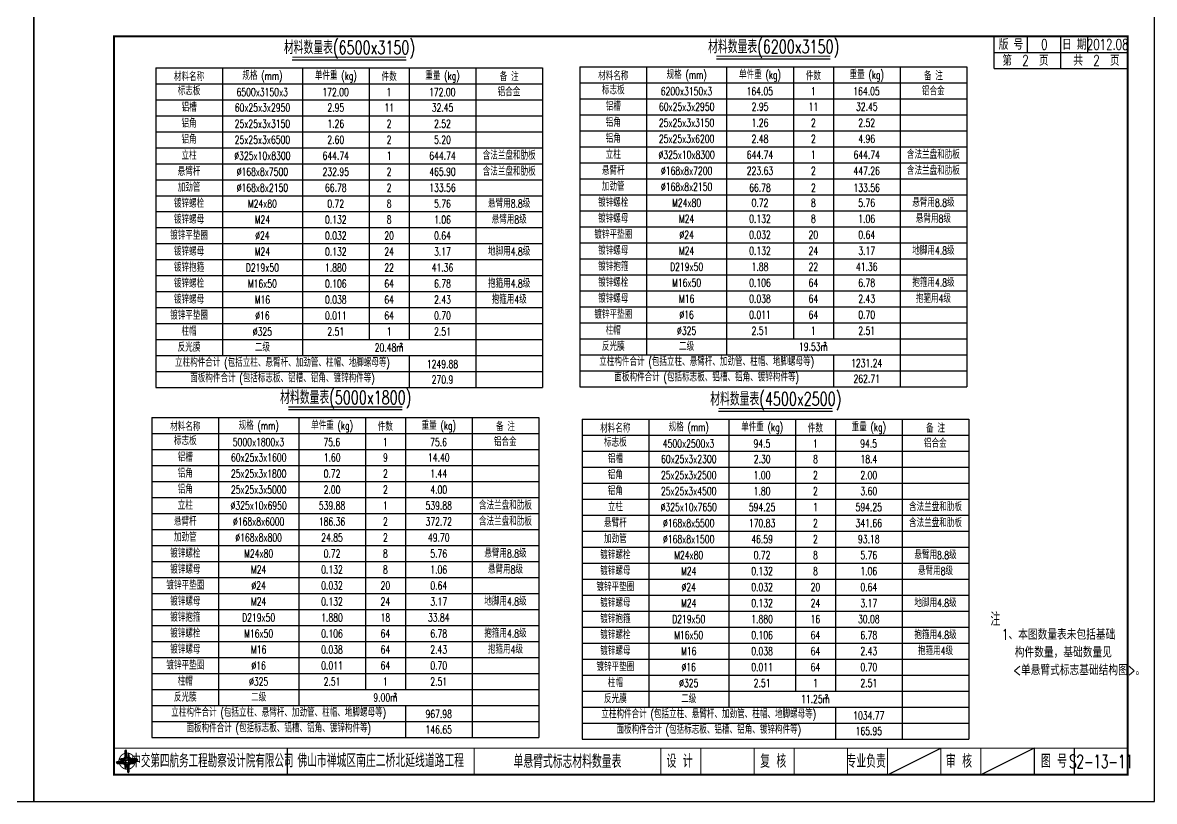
# Model space of a CAD drawing. Extents: x 4349 to 271026, y -15323 to -8945.
# Drawn here: x 5342.7 to 5766.9, y -12182 to -11889.9 of the extents above; entities that cross this region are included whole.
import ezdxf
from ezdxf.enums import TextEntityAlignment as Align

# ---------------------------------------------------------------- set-up
doc = ezdxf.new("R2010")
doc.units = 0
doc.header["$LTSCALE"] = 2
doc.layers.get('0').update_dxf_attribs({"linetype": 'CONTINUOUS'})
doc.layers.add('图框', color=7, linetype='CONTINUOUS')
doc.layers.add('文字', color=7, linetype='CONTINUOUS')
doc.styles.get("Standard").update_dxf_attribs({"font": 'simplex1.shx', "width": 0.7, "bigfont": 'hztxt.shx'})

# ---------------------------------------------------------------- blocks, each defined once
blk = doc.blocks.new('series')
at = {"width": 0.75}
for tag, height, p in [('页码', 4, (-35, -19)), ('图名', 5, (-220, -282)), ('图号', 5, (-20, -282))]:
    blk.add_attdef(tag, text='', height=height, dxfattribs=at).set_placement(p, align=Align.MIDDLE_CENTER)
blk = doc.blocks.new('tb')
at = {"lineweight": -3}
h = blk.add_hatch(color=256, dxfattribs=at)
h.paths.add_polyline_path([(-1.23, -0.13), (-3.78, -0.14), (-4.14, -0.41), (-1.4, -0.44), (-0.56, -1.24), (-0.54, -2.62), (-0.27, -2.2), (-0.26, -1.06)])
h.paths.add_polyline_path([(0.13, -1.08), (0.14, -3.86), (0.41, -4.26), (0.44, -1.24), (1.25, -0.43), (2.66, -0.43), (2.26, -0.16), (1.07, -0.15)])
h.paths.add_polyline_path([(1.08, 0.3), (3.62, 0.3), (4.02, 0.56), (1.25, 0.57), (0.43, 1.39), (0.43, 2.8), (0.16, 2.41), (0.15, 1.24)])
h.paths.add_polyline_path([(-0.28, 1.21), (-0.28, 3.99), (-0.56, 4.39), (-0.57, 1.41), (-1.38, 0.6), (-2.74, 0.56), (-2.33, 0.3), (-1.2, 0.29)])
for p, q in [((-0.56, 4.39), (-0.57, 1.41)), ((-1.38, 0.6), (-2.74, 0.56)), ((-0.57, 1.41), (-1.38, 0.6)), ((0.43, 2.8), (0.43, 1.39)), ((0.43, 1.39), (1.25, 0.57)), ((1.25, 0.57), (4.02, 0.56)), ((-4.14, -0.41), (-1.4, -0.44)), ((-1.4, -0.44), (-0.56, -1.24)), ((-0.56, -1.24), (-0.54, -2.62)), ((0.41, -4.26), (0.44, -1.24)), ((0.44, -1.24), (1.25, -0.43)), ((1.25, -0.43), (2.66, -0.43))]:
    blk.add_line(p, q, dxfattribs=at)
at = {"lineweight": -3, "flags": 128}
for points in [[(-0.9, 3.99), (-0.9, 1.58), (-1.53, 0.91), (-2.34, 0.91), (-2.74, 0.56), (-2.33, 0.3), (-1.2, 0.29), (-0.28, 1.21), (-0.28, 3.99), (-0.56, 4.39)], [(-0.04, 0.77), (0.68, 0.04), (-0.04, -0.69), (-0.77, 0.05)], [(3.62, 0.92), (1.43, 0.92), (0.77, 1.54), (0.77, 2.38), (0.43, 2.8), (0.16, 2.41), (0.15, 1.24), (1.08, 0.3), (3.62, 0.3), (4.02, 0.56)], [(-3.73, -0.76), (-1.54, -0.76), (-0.89, -1.39), (-0.89, -2.21), (-0.54, -2.62), (-0.27, -2.2), (-0.26, -1.06), (-1.23, -0.13), (-3.78, -0.14), (-4.14, -0.41)], [(0.75, -3.85), (0.75, -1.43), (1.4, -0.78), (2.26, -0.78), (2.66, -0.43), (2.26, -0.16), (1.07, -0.15), (0.13, -1.08), (0.14, -3.86), (0.41, -4.26)]]:
    blk.add_lwpolyline(points, close=True, dxfattribs=at)
at = {"lineweight": -3, "const_width": 0.35, "flags": 128}
for points in [[(-0.9, 3.02, 0.324167), (-3.16, -0.14)], [(2.88, 0.92, 0.324403), (-0.24, 3.15)], [(0.75, -2.86, 0.325418), (3.02, 0.26)], [(-2.98, -0.76, 0.322976), (0.14, -2.98)]]:
    blk.add_lwpolyline(points, format="xyb", dxfattribs=at)
blk = doc.blocks.new('12345')
at = {"layer": '图框'}
blk.add_lwpolyline([(4926.93, -9362.88), (4926.93, -9065.88), (4506.93, -9065.88), (4506.93, -9362.88)], close=True, dxfattribs=at)
blk = doc.blocks.new('123456')
at = {"layer": '图框', "linetype": 'Continuous'}
blk.add_blockref('12345', (0, -2522.15), dxfattribs=at)

msp = doc.modelspace()

# ---------------------------------------------------------------- linework, layer by layer
at = {"layer": '图框'}
for p, q in [((5706.92857, -11907.02657), (5706.92857, -11895.02657)), ((5719.42857, -11901.02657), (5719.42857, -11895.02657)), ((5731.92857, -11901.02657), (5731.92857, -11895.02657)), ((5741.92857, -11901.02657), (5741.92857, -11895.02657)), ((5706.92857, -11901.02657), (5756.92857, -11901.02657)), ((5731.92857, -11907.02657), (5731.92857, -11901.02657)), ((5706.92857, -11907.02657), (5756.92857, -11907.02657)), ((5721.92858, -12162.02657), (5701.92858, -12172.02657))]:
    msp.add_line(p, q, dxfattribs=at)
at = {"layer": '图框', "linetype": 'Continuous'}
msp.add_line((5666.92858, -12172.02657), (5686.92858, -12162.02657), dxfattribs=at)
at = {"layer": '图框'}
for points, const_width in [([(5756.92857, -11895.02657), (5376.92857, -11895.02657), (5376.92858, -12172.02657), (5756.92858, -12172.02657), (5756.92857, -11895.02657)], 0.7), ([(5376.92858, -12162.02657), (5756.92858, -12162.02657)], 0.4), ([(5441.92858, -12162.02657), (5441.92858, -12172.02657)], 0.4), ([(5511.92858, -12172.02657), (5511.92858, -12162.02657)], 0.4), ([(5581.92858, -12172.02657), (5581.92858, -12162.02657)], 0.4), ([(5596.92858, -12172.02657), (5596.92858, -12162.02657)], 0.4), ([(5616.92858, -12172.02657), (5616.92858, -12162.02657)], 0.4), ([(5631.92858, -12172.02657), (5631.92858, -12162.02657)], 0.4), ([(5651.92858, -12172.02657), (5651.92858, -12162.02657)], 0.4), ([(5651.92858, -12172.02657), (5651.92858, -12162.02657)], 0.4), ([(5666.92858, -12172.02657), (5666.92858, -12162.02657)], 0.4), ([(5686.92858, -12172.02657), (5686.92858, -12162.02657)], 0.4), ([(5701.92858, -12172.02657), (5701.92858, -12162.02657)], 0.4), ([(5721.92858, -12172.02657), (5721.92858, -12162.02657)], 0.4), ([(5736.92858, -12172.02657), (5736.92858, -12162.02657)], 0.4)]:
    msp.add_lwpolyline(points, dxfattribs=dict(at, const_width=const_width))
at = {"layer": '文字'}
for p, q in [((5602.76504, -11903.43974), (5645.43904, -11903.43974)), ((5417.58709, -11906.77724), (5417.58709, -12014.77724)), ((5443.75009, -11903.77724), (5486.42409, -11903.77724)), ((5447.58709, -11906.77724), (5447.58709, -12014.77724)), ((5472.58709, -11906.77724), (5472.58709, -12008.77724)), ((5487.58709, -11906.77724), (5487.58709, -12008.77724)), ((5512.58709, -11906.77724), (5512.58709, -12026.77724)), ((5576.60204, -11906.43974), (5576.60204, -12014.43974)), ((5606.60204, -11906.43974), (5606.60204, -12014.43974)), ((5631.60204, -11906.43974), (5631.60204, -12008.43974)), ((5646.60204, -11906.43974), (5646.60204, -12008.43974)), ((5671.60204, -11906.43974), (5671.60204, -12026.43974)), ((5392.58709, -11912.77724), (5537.58709, -11912.77724)), ((5551.60204, -11912.43974), (5696.60204, -11912.43974)), ((5392.58709, -11918.77724), (5537.58709, -11918.77724)), ((5551.60204, -11918.43974), (5696.60204, -11918.43974)), ((5392.58709, -11924.77724), (5537.58709, -11924.77724)), ((5551.60204, -11924.43974), (5696.60204, -11924.43974)), ((5392.58709, -11930.77724), (5537.58709, -11930.77724)), ((5551.60204, -11930.43974), (5696.60204, -11930.43974)), ((5392.58709, -11936.77724), (5537.58709, -11936.77724)), ((5551.60204, -11936.43974), (5696.60204, -11936.43974)), ((5392.58709, -11942.77724), (5537.58709, -11942.77724)), ((5551.60204, -11942.43974), (5696.60204, -11942.43974)), ((5392.58709, -11948.77724), (5537.58709, -11948.77724)), ((5551.60204, -11948.43974), (5696.60204, -11948.43974)), ((5551.60204, -11954.43974), (5696.60204, -11954.43974)), ((5392.58709, -11954.77724), (5537.58709, -11954.77724)), ((5392.58709, -11960.77724), (5537.58709, -11960.77724)), ((5551.60204, -11960.43974), (5696.60204, -11960.43974)), ((5392.58709, -11966.77724), (5537.58709, -11966.77724)), ((5551.60204, -11966.43974), (5696.60204, -11966.43974)), ((5392.58709, -11972.77724), (5537.58709, -11972.77724)), ((5512.58709, -11972.77724), (5512.58709, -11978.77724)), ((5551.60204, -11972.43974), (5696.60204, -11972.43974)), ((5671.60204, -11972.43974), (5671.60204, -11978.43974)), ((5392.58709, -11978.77724), (5537.58709, -11978.77724)), ((5512.58709, -11978.77724), (5512.58709, -11984.77724)), ((5551.60204, -11978.43974), (5696.60204, -11978.43974)), ((5671.60204, -11978.43974), (5671.60204, -11984.43974)), ((5392.58709, -11984.77724), (5537.58709, -11984.77724)), ((5512.58709, -11984.77724), (5512.58709, -11990.77724)), ((5551.60204, -11984.43974), (5696.60204, -11984.43974)), ((5671.60204, -11984.43974), (5671.60204, -11990.43974)), ((5392.58709, -11990.77724), (5537.58709, -11990.77724)), ((5512.58709, -11990.77724), (5512.58709, -11996.77724)), ((5551.60204, -11990.43974), (5696.60204, -11990.43974)), ((5671.60204, -11990.43974), (5671.60204, -11996.43974)), ((5392.58709, -11996.77724), (5537.58709, -11996.77724)), ((5512.58709, -11996.77724), (5512.58709, -12002.77724)), ((5551.60204, -11996.43974), (5696.60204, -11996.43974)), ((5671.60204, -11996.43974), (5671.60204, -12002.43974)), ((5392.58709, -12002.77724), (5537.58709, -12002.77724)), ((5512.58709, -12002.77724), (5512.58709, -12008.77724)), ((5551.60204, -12002.43974), (5696.60204, -12002.43974)), ((5671.60204, -12002.43974), (5671.60204, -12008.43974)), ((5392.58709, -12008.77724), (5537.58709, -12008.77724)), ((5551.60204, -12008.43974), (5696.60204, -12008.43974)), ((5487.58709, -12014.77724), (5487.58709, -12026.77724)), ((5646.60204, -12014.43974), (5646.60204, -12026.43974)), ((5392.58709, -12020.77724), (5537.58709, -12020.77724)), ((5551.60204, -12020.43974), (5696.60204, -12020.43974)), ((5442.34441, -12035.06045), (5485.01841, -12035.06045)), ((5416.18141, -12038.06045), (5416.18141, -12146.06045)), ((5446.18141, -12038.06045), (5446.18141, -12146.06045)), ((5471.18141, -12038.06045), (5471.18141, -12140.06045)), ((5486.18141, -12038.06045), (5486.18141, -12140.06045)), ((5511.18141, -12038.06045), (5511.18141, -12158.06045)), ((5577.38832, -12038.62911), (5577.38832, -12146.62911)), ((5603.55132, -12035.62911), (5646.22532, -12035.62911)), ((5607.38832, -12038.62911), (5607.38832, -12146.62911)), ((5632.38832, -12038.62911), (5632.38832, -12140.62911)), ((5647.38832, -12038.62911), (5647.38832, -12140.62911)), ((5672.38832, -12038.62911), (5672.38832, -12158.62911)), ((5391.18141, -12044.06045), (5536.18141, -12044.06045)), ((5552.38832, -12044.62911), (5697.38832, -12044.62911)), ((5391.18141, -12050.06045), (5536.18141, -12050.06045)), ((5552.38832, -12050.62911), (5697.38832, -12050.62911)), ((5391.18141, -12056.06045), (5536.18141, -12056.06045)), ((5552.38832, -12056.62911), (5697.38832, -12056.62911)), ((5391.18141, -12062.06045), (5536.18141, -12062.06045)), ((5552.38832, -12062.62911), (5697.38832, -12062.62911)), ((5391.18141, -12068.06045), (5536.18141, -12068.06045)), ((5552.38832, -12068.62911), (5697.38832, -12068.62911)), ((5391.18141, -12074.06045), (5536.18141, -12074.06045)), ((5552.38832, -12074.62911), (5697.38832, -12074.62911)), ((5391.18141, -12080.06045), (5536.18141, -12080.06045)), ((5552.38832, -12080.62911), (5697.38832, -12080.62911)), ((5391.18141, -12086.06045), (5536.18141, -12086.06045)), ((5552.38832, -12086.62911), (5697.38832, -12086.62911)), ((5391.18141, -12092.06045), (5536.18141, -12092.06045)), ((5552.38832, -12092.62911), (5697.38832, -12092.62911)), ((5391.18141, -12098.06045), (5536.18141, -12098.06045)), ((5552.38832, -12098.62911), (5697.38832, -12098.62911)), ((5391.18141, -12104.06045), (5536.18141, -12104.06045)), ((5511.18141, -12104.06045), (5511.18141, -12110.06045)), ((5552.38832, -12104.62911), (5697.38832, -12104.62911)), ((5672.38832, -12104.62911), (5672.38832, -12110.62911)), ((5391.18141, -12110.06045), (5536.18141, -12110.06045)), ((5511.18141, -12110.06045), (5511.18141, -12116.06045)), ((5552.38832, -12110.62911), (5697.38832, -12110.62911)), ((5672.38832, -12110.62911), (5672.38832, -12116.62911)), ((5391.18141, -12116.06045), (5536.18141, -12116.06045)), ((5511.18141, -12116.06045), (5511.18141, -12122.06045)), ((5552.38832, -12116.62911), (5697.38832, -12116.62911)), ((5672.38832, -12116.62911), (5672.38832, -12122.62911)), ((5391.18141, -12122.06045), (5536.18141, -12122.06045)), ((5511.18141, -12122.06045), (5511.18141, -12128.06045)), ((5552.38832, -12122.62911), (5697.38832, -12122.62911)), ((5672.38832, -12122.62911), (5672.38832, -12128.62911)), ((5391.18141, -12128.06045), (5536.18141, -12128.06045)), ((5511.18141, -12128.06045), (5511.18141, -12134.06045)), ((5552.38832, -12128.62911), (5697.38832, -12128.62911)), ((5672.38832, -12128.62911), (5672.38832, -12134.62911)), ((5391.18141, -12134.06045), (5536.18141, -12134.06045)), ((5511.18141, -12134.06045), (5511.18141, -12140.06045)), ((5552.38832, -12134.62911), (5697.38832, -12134.62911)), ((5672.38832, -12134.62911), (5672.38832, -12140.62911)), ((5391.18141, -12140.06045), (5536.18141, -12140.06045)), ((5552.38832, -12140.62911), (5697.38832, -12140.62911)), ((5486.18141, -12146.06045), (5486.18141, -12158.06045)), ((5552.38832, -12146.62911), (5697.38832, -12146.62911)), ((5647.38832, -12146.62911), (5647.38832, -12158.62911)), ((5391.18141, -12152.06045), (5536.18141, -12152.06045)), ((5552.38832, -12152.62911), (5697.38832, -12152.62911))]:
    msp.add_line(p, q, dxfattribs=at)
at = {"layer": '文字', "color": 1}
for p, q in [((5392.58709, -11906.77724), (5392.58709, -12026.77724)), ((5392.58709, -11906.77724), (5537.58709, -11906.77724)), ((5537.58709, -11906.77724), (5537.58709, -12026.77724)), ((5551.60204, -11906.43974), (5551.60204, -12026.43974)), ((5551.60204, -11906.43974), (5696.60204, -11906.43974)), ((5696.60204, -11906.43974), (5696.60204, -12026.43974)), ((5392.58709, -12014.77724), (5537.58709, -12014.77724)), ((5551.60204, -12014.43974), (5696.60204, -12014.43974)), ((5551.60204, -12026.43974), (5696.60204, -12026.43974)), ((5392.58709, -12026.77724), (5537.58709, -12026.77724)), ((5391.18141, -12038.06045), (5391.18141, -12158.06045)), ((5391.18141, -12038.06045), (5536.18141, -12038.06045)), ((5536.18141, -12038.06045), (5536.18141, -12158.06045)), ((5552.38832, -12038.62911), (5552.38832, -12158.62911)), ((5552.38832, -12038.62911), (5697.38832, -12038.62911)), ((5697.38832, -12038.62911), (5697.38832, -12158.62911)), ((5391.18141, -12146.06045), (5536.18141, -12146.06045)), ((5391.18141, -12158.06045), (5536.18141, -12158.06045)), ((5552.38832, -12158.62911), (5697.38832, -12158.62911))]:
    msp.add_line(p, q, dxfattribs=at)
at = {"layer": '文字', "const_width": 0.4}
for points in [[(5443.75009, -11902.77724), (5486.42409, -11902.77724)], [(5602.76504, -11902.43974), (5645.43904, -11902.43974)], [(5442.34441, -12034.06045), (5485.01841, -12034.06045)], [(5603.55132, -12034.62911), (5646.22532, -12034.62911)]]:
    msp.add_lwpolyline(points, dxfattribs=at)

# ---------------------------------------------------------------- block references
at = {"layer": '图框', "color": 1, "linetype": 'Continuous'}
for p in [(420, -297), (840, -297)]:
    msp.add_blockref('123456', p, dxfattribs=at)
at = {"layer": '图框'}
ref = msp.add_blockref('series', (5766.92858, -11885.02657), dxfattribs=at)
ref.add_attrib('页码', '第  2  页    共  2  页', dxfattribs={"layer": '0', "height": 4, "width": 0.7}).set_placement((5731.92857, -11904.02657), align=Align.MIDDLE_CENTER)
ref.add_attrib('图名', '单悬臂式标志材料数量表', dxfattribs={"layer": '0', "height": 5, "width": 0.7}).set_placement((5546.92858, -12167.02657), align=Align.MIDDLE_CENTER)
ref.add_attrib('图号', 'S2-13-11', dxfattribs={"layer": '0', "height": 5, "width": 0.65}).set_placement((5746.92858, -12167.02657), align=Align.MIDDLE_CENTER)
at = {"layer": '图框', "lineweight": -3}
msp.add_blockref('tb', (5381.92431, -12167.02123), dxfattribs=at)

# ---------------------------------------------------------------- texts
at = {"layer": '图框'}
for s, height, width, p in [('版 号', 4, 0.7, (5713.17857, -11898.02657)), ('0', 4, 0.7, (5725.67857, -11898.02657)), ('日 期', 4, 0.7, (5736.92857, -11898.02657)), ('2012.08', 4, 0.7, (5749.42857, -11898.02657)), ('中交第四航务工程勘察设计院有限公司', 5, 0.65, (5413.85942, -12166.77813)), ('佛山市禅城区南庄二桥北延线道路工程', 5, 0.7, (5476.92858, -12166.71187)), ('设 计', 5, 0.7, (5588.97324, -12166.93198)), ('复 核', 5, 0.7, (5624.06806, -12166.93198)), ('专业负责', 5, 0.7, (5658.9188, -12166.93198)), ('审 核', 5, 0.7, (5693.69261, -12166.93198)), ('图 号', 5, 0.7, (5729.31178, -12166.93198))]:
    msp.add_text(s, height=height, dxfattribs=dict(at, width=width)).set_placement(p, align=Align.MIDDLE_CENTER)
at = {"layer": '文字', "width": 0.7}
for s, p in [('材料数量表(6500x3150)', (5465.21142, -11899.19399)), ('材料数量表(6200x3150)', (5624.22637, -11898.85649)), ('材料数量表(5000x1800)', (5463.80574, -12030.47721)), ('材料数量表(4500x2500)', (5625.01265, -12031.04586))]:
    msp.add_text(s, height=5, dxfattribs=at).set_placement(p, align=Align.MIDDLE_CENTER)
at = {"layer": '文字', "linetype": 'Continuous', "width": 0.7}
msp.add_text('注', height=5, dxfattribs=at).set_placement((5705.47051, -12116.19212))
at = {"layer": '文字', "color": 7, "linetype": 'Continuous', "width": 0.7}
for s, p in [('  1、本图数量表未包括基础', (5706.00199, -12121.3806)), ('构件数量，基础数量见', (5714.61552, -12128.04727)), ('<单悬臂式标志基础结构图>。', (5714.05536, -12134.71394))]:
    msp.add_text(s, height=4, dxfattribs=at).set_placement(p)
at = {"layer": '文字', "width": 24, "attachment_point": 5}
for s, insert, char_height in [('规格 (mm)', (5432.58709, -11910.27724), 3), ('单件重 (kg)', (5460.08709, -11910.27724), 3), ('重量 (kg)', (5500.08709, -11910.27724), 3), ('规格 (mm)', (5591.60204, -11909.93974), 3), ('单件重 (kg)', (5619.10204, -11909.93974), 3), ('重量 (kg)', (5659.10204, -11909.93974), 3), ('材料名称', (5405.08709, -11910.27724), 3), ('件数', (5480.08709, -11910.27724), 3), ('备 注', (5525.08709, -11910.27724), 3), ('材料名称', (5564.10204, -11909.93974), 3), ('件数', (5639.10204, -11909.93974), 3), ('备 注', (5684.10204, -11909.93974), 3), ('标志板', (5405.08709, -11915.58097), 3), ('6500x3150x3', (5432.51453, -11915.93463), 3), ('172.00', (5460.01453, -11915.93463), 3), ('1', (5480.01453, -11915.93463), 3), ('172.00', (5500.01453, -11915.93463), 3), ('铝合金', (5525.01453, -11915.93463), 3), ('标志板', (5564.10204, -11915.24347), 3), ('6200x3150x3', (5591.52949, -11915.59713), 3), ('164.05', (5619.02949, -11915.59713), 3), ('1', (5639.02949, -11915.59713), 3), ('164.05', (5659.02949, -11915.59713), 3), ('铝合金', (5684.02949, -11915.59713), 3), ('铝槽', (5405.11781, -11921.73078), 3), ('60x25x3x2950', (5432.61781, -11921.73078), 3), ('2.95', (5460.11781, -11921.73078), 3), ('11', (5480.11781, -11921.73078), 3), ('32.45', (5500.11781, -11921.73078), 3), ('铝槽', (5564.13276, -11921.39328), 3), ('60x25x3x2950', (5591.63276, -11921.39328), 3), ('2.95', (5619.13276, -11921.39328), 3), ('11', (5639.13276, -11921.39328), 3), ('32.45', (5659.13276, -11921.39328), 3), ('铝角', (5405.08709, -11927.77724), 3), ('25x25x3x3150', (5432.58709, -11927.77724), 3), ('1.26', (5460.08709, -11927.77724), 3), ('2', (5480.08709, -11927.77724), 3), ('2.52', (5500.08709, -11927.77724), 3), ('铝角', (5564.10204, -11927.43974), 3), ('25x25x3x3150', (5591.60204, -11927.43974), 3), ('1.26', (5619.10204, -11927.43974), 3), ('2', (5639.10204, -11927.43974), 3), ('2.52', (5659.10204, -11927.43974), 3), ('铝角', (5405.08709, -11933.77724), 3), ('25x25x3x6500', (5432.58709, -11933.77724), 3), ('2.60', (5460.08709, -11933.77724), 3), ('2', (5480.08709, -11933.77724), 3), ('5.20', (5500.08709, -11933.77724), 3), ('铝角', (5564.10204, -11933.43974), 3), ('25x25x3x6200', (5591.60204, -11933.43974), 3), ('2.48', (5619.10204, -11933.43974), 3), ('2', (5639.10204, -11933.43974), 3), ('4.96', (5659.10204, -11933.43974), 3), ('立柱', (5405.08709, -11939.77724), 3), ('%%C325x10x8300', (5432.58709, -11939.77724), 3), ('644.74', (5460.08709, -11939.77724), 3), ('1', (5480.08709, -11939.77724), 3), ('含法兰盘和肋板', (5525.08709, -11939.77724), 3), ('立柱', (5564.10204, -11939.43974), 3), ('%%C325x10x8300', (5591.60204, -11939.43974), 3), ('644.74', (5619.10204, -11939.43974), 3), ('1', (5639.10204, -11939.43974), 3), ('含法兰盘和肋板', (5684.10204, -11939.43974), 3), ('悬臂杆', (5405.08709, -11945.77724), 3), ('%%C168x8x7500', (5432.58709, -11945.77724), 3), ('232.95', (5460.08709, -11945.77724), 3), ('2', (5480.08709, -11945.77724), 3), ('含法兰盘和肋板', (5525.08709, -11945.77724), 3), ('悬臂杆', (5564.10204, -11945.43974), 3), ('%%C168x8x7200', (5591.60204, -11945.43974), 3), ('223.63', (5619.10204, -11945.43974), 3), ('2', (5639.10204, -11945.43974), 3), ('含法兰盘和肋板', (5684.10204, -11945.43974), 3), ('加劲管', (5405.08709, -11951.77724), 3), ('加劲管', (5564.10204, -11951.43974), 3), ('%%C168x8x2150', (5591.60204, -11951.43974), 3), ('%%C168x8x2150', (5432.58709, -11951.77724), 3), ('66.78', (5460.08709, -11951.77724), 3), ('2', (5480.08709, -11951.77724), 3), ('66.78', (5619.10204, -11951.77724), 3), ('2', (5639.10204, -11951.77724), 3), ('镀锌螺栓', (5405.08709, -11957.77724), 3), ('M24x80', (5432.58709, -11957.77724), 3), ('0.72', (5460.08709, -11957.77724), 3), ('8', (5480.08709, -11957.77724), 3), ('5.76', (5500.08709, -11957.77724), 3), ('悬臂用8.8级', (5525.08709, -11957.77724), 3), ('镀锌螺栓', (5564.10204, -11957.43974), 3), ('M24x80', (5591.60204, -11957.43974), 3), ('0.72', (5619.10204, -11957.43974), 3), ('8', (5639.10204, -11957.43974), 3), ('5.76', (5659.10204, -11957.43974), 3), ('悬臂用8.8级', (5684.10204, -11957.43974), 3), ('镀锌螺母', (5405.08709, -11963.77724), 3), ('M24', (5432.58709, -11963.77724), 3), ('0.132', (5460.08709, -11963.77724), 3), ('8', (5480.08709, -11963.77724), 3), ('1.06', (5500.08709, -11963.77724), 3), ('悬臂用8级', (5525.08709, -11963.77724), 3), ('镀锌螺母', (5564.10204, -11963.43974), 3), ('M24', (5591.60204, -11963.43974), 3), ('0.132', (5619.10204, -11963.43974), 3), ('8', (5639.10204, -11963.43974), 3), ('1.06', (5659.10204, -11963.43974), 3), ('悬臂用8级', (5684.10204, -11963.43974), 3), ('镀锌平垫圈', (5405.08709, -11969.77724), 3), ('%%C24', (5432.58709, -11969.77724), 3), ('0.032', (5460.08709, -11969.77724), 3), ('20', (5480.08709, -11969.77724), 3), ('0.64', (5500.08709, -11969.77724), 3), ('镀锌平垫圈', (5564.10204, -11969.43974), 3), ('%%C24', (5591.60204, -11969.43974), 3), ('0.032', (5619.10204, -11969.43974), 3), ('20', (5639.10204, -11969.43974), 3), ('0.64', (5659.10204, -11969.43974), 3), ('镀锌螺母', (5405.08709, -11975.77724), 3), ('M24', (5432.58709, -11975.77724), 3), ('0.132', (5460.08709, -11975.77724), 3), ('24', (5480.08709, -11975.77724), 3), ('地脚用4.8级', (5525.08709, -11975.77724), 3), ('镀锌螺母', (5564.10204, -11975.43974), 3), ('M24', (5591.60204, -11975.43974), 3), ('0.132', (5619.10204, -11975.43974), 3), ('24', (5639.10204, -11975.43974), 3), ('地脚用4.8级', (5684.10204, -11975.43974), 3), ('镀锌抱箍', (5405.08709, -11981.77724), 3), ('镀锌抱箍', (5564.10204, -11981.43974), 3), ('D219x50', (5591.60204, -11981.43974), 3), ('1.88', (5619.10204, -11981.43974), 3), ('22', (5639.10204, -11981.43974), 3), ('41.36', (5659.10204, -11981.43974), 3), ('D219x50', (5432.58709, -11981.77724), 3), ('1.880', (5460.08709, -11981.77724), 3), ('22', (5480.08709, -11981.77724), 3), ('41.36', (5500.08709, -11981.77724), 3), ('镀锌螺栓', (5405.08709, -11987.77724), 3), ('M16x50', (5432.58709, -11987.77724), 3), ('0.106', (5460.08709, -11987.77724), 3), ('64', (5480.08709, -11987.77724), 3), ('6.78', (5500.08709, -11987.77724), 3), ('抱箍用4.8级', (5525.08709, -11987.77724), 3), ('镀锌螺栓', (5564.10204, -11987.43974), 3), ('M16x50', (5591.60204, -11987.43974), 3), ('0.106', (5619.10204, -11987.43974), 3), ('64', (5639.10204, -11987.43974), 3), ('6.78', (5659.10204, -11987.43974), 3), ('抱箍用4.8级', (5684.10204, -11987.43974), 3), ('镀锌螺母', (5405.08709, -11993.77724), 3), ('M16', (5432.58709, -11993.77724), 3), ('0.038', (5460.08709, -11993.77724), 3), ('64', (5480.08709, -11993.77724), 3), ('2.43', (5500.08709, -11993.77724), 3), ('抱箍用4级', (5525.08709, -11993.77724), 3), ('镀锌螺母', (5564.10204, -11993.43974), 3), ('M16', (5591.60204, -11993.43974), 3), ('0.038', (5619.10204, -11993.43974), 3), ('64', (5639.10204, -11993.43974), 3), ('2.43', (5659.10204, -11993.43974), 3), ('抱箍用4级', (5684.10204, -11993.43974), 3), ('镀锌平垫圈', (5405.08709, -11999.77724), 3), ('%%C16', (5432.58709, -11999.77724), 3), ('0.011', (5460.08709, -11999.77724), 3), ('64', (5480.08709, -11999.77724), 3), ('0.70', (5500.08709, -11999.77724), 3), ('镀锌平垫圈', (5564.10204, -11999.43974), 3), ('%%C16', (5591.60204, -11999.43974), 3), ('0.011', (5619.10204, -11999.43974), 3), ('64', (5639.10204, -11999.43974), 3), ('0.70', (5659.10204, -11999.43974), 3), ('柱帽', (5405.08709, -12005.77724), 3), ('%%C325', (5432.58709, -12005.77724), 3), ('2.51', (5460.08709, -12005.77724), 3), ('1', (5480.08709, -12005.77724), 3), ('柱帽', (5564.10204, -12005.43974), 3), ('%%C325', (5591.60204, -12005.43974), 3), ('2.51', (5619.10204, -12005.43974), 3), ('1', (5639.10204, -12005.43974), 3), ('反光膜', (5564.10204, -12011.43974), 3), ('二级', (5591.60204, -12011.43974), 3), ('反光膜', (5405.08709, -12011.77724), 3), ('二级', (5432.58709, -12011.77724), 3), ('20.48m', (5480.08709, -12011.77724), 3), ('2', (5484.5845, -12010.83976), 1.5), ('19.53m', (5639.10204, -12011.43974), 3), ('2', (5643.45132, -12010.53735), 1.5), ('1249.88', (5500.08709, -12017.9439), 3), ('1231.24', (5659.10204, -12017.6064), 3), ('270.9', (5500.08709, -12023.77724), 3), ('262.71', (5659.10204, -12023.43974), 3), ('规格 (mm)', (5431.18141, -12041.56045), 3), ('单件重 (kg)', (5458.68141, -12041.56045), 3), ('重量 (kg)', (5498.68141, -12041.56045), 3), ('材料名称', (5403.68141, -12041.56045), 3), ('件数', (5478.68141, -12041.56045), 3), ('备 注', (5523.68141, -12041.56045), 3), ('材料名称', (5564.88832, -12042.12911), 3), ('规格 (mm)', (5592.38832, -12042.12911), 3), ('单件重 (kg)', (5619.88832, -12042.12911), 3), ('件数', (5639.88832, -12042.12911), 3), ('重量 (kg)', (5659.88832, -12042.12911), 3), ('备 注', (5684.88832, -12042.12911), 3), ('标志板', (5403.68141, -12046.86419), 3), ('5000x1800x3', (5431.10886, -12047.21785), 3), ('75.6', (5458.60886, -12047.21785), 3), ('1', (5478.60886, -12047.21785), 3), ('75.6', (5498.60886, -12047.21785), 3), ('铝合金', (5523.60886, -12047.21785), 3), ('标志板', (5564.88832, -12047.43284), 3), ('4500x2500x3', (5592.31577, -12047.7865), 3), ('94.5', (5619.81577, -12047.7865), 3), ('1', (5639.81577, -12047.7865), 3), ('94.5', (5659.81577, -12047.7865), 3), ('铝合金', (5684.81577, -12047.7865), 3), ('铝槽', (5403.71213, -12053.01399), 3), ('60x25x3x1600', (5431.21213, -12053.01399), 3), ('1.60', (5458.71213, -12053.01399), 3), ('9', (5478.71213, -12053.01399), 3), ('14.40', (5498.71213, -12053.01399), 3), ('铝槽', (5564.91905, -12053.58265), 3), ('60x25x3x2300', (5592.41905, -12053.58265), 3), ('2.30', (5619.91905, -12053.58265), 3), ('8', (5639.91905, -12053.58265), 3), ('18.4', (5659.91905, -12053.58265), 3), ('铝角', (5403.68141, -12059.06045), 3), ('25x25x3x1800', (5431.18141, -12059.06045), 3), ('0.72', (5458.68141, -12059.06045), 3), ('2', (5478.68141, -12059.06045), 3), ('1.44', (5498.68141, -12059.06045), 3), ('铝角', (5564.88832, -12059.62911), 3), ('25x25x3x2500', (5592.38832, -12059.62911), 3), ('1.00', (5619.88832, -12059.62911), 3), ('2', (5639.88832, -12059.62911), 3), ('2.00', (5659.88832, -12059.62911), 3), ('铝角', (5403.68141, -12065.06045), 3), ('25x25x3x5000', (5431.18141, -12065.06045), 3), ('2.00', (5458.68141, -12065.06045), 3), ('2', (5478.68141, -12065.06045), 3), ('4.00', (5498.68141, -12065.06045), 3), ('铝角', (5564.88832, -12065.62911), 3), ('25x25x3x4500', (5592.38832, -12065.62911), 3), ('1.80', (5619.88832, -12065.62911), 3), ('2', (5639.88832, -12065.62911), 3), ('3.60', (5659.88832, -12065.62911), 3), ('立柱', (5403.68141, -12071.06045), 3), ('%%C325x10x6950', (5431.18141, -12071.06045), 3), ('539.88', (5458.68141, -12071.06045), 3), ('1', (5478.68141, -12071.06045), 3), ('含法兰盘和肋板', (5523.68141, -12071.06045), 3), ('立柱', (5564.88832, -12071.62911), 3), ('%%C325x10x7650', (5592.38832, -12071.62911), 3), ('594.25', (5619.88832, -12071.62911), 3), ('1', (5639.88832, -12071.62911), 3), ('含法兰盘和肋板', (5684.88832, -12071.62911), 3), ('悬臂杆', (5403.68141, -12077.06045), 3), ('%%C168x8x6000', (5431.18141, -12077.06045), 3), ('186.36', (5458.68141, -12077.06045), 3), ('2', (5478.68141, -12077.06045), 3), ('含法兰盘和肋板', (5523.68141, -12077.06045), 3), ('悬臂杆', (5564.88832, -12077.62911), 3), ('%%C168x8x5500', (5592.38832, -12077.62911), 3), ('170.83', (5619.88832, -12077.62911), 3), ('2', (5639.88832, -12077.62911), 3), ('含法兰盘和肋板', (5684.88832, -12077.62911), 3), ('加劲管', (5403.68141, -12083.06045), 3), ('%%C168x8x800', (5431.18141, -12083.06045), 3), ('24.85', (5458.68141, -12083.06045), 3), ('2', (5478.68141, -12083.06045), 3), ('加劲管', (5564.88832, -12083.62911), 3), ('%%C168x8x1500', (5592.38832, -12083.62911), 3), ('46.59', (5619.88832, -12083.62911), 3), ('2', (5639.88832, -12083.62911), 3), ('镀锌螺栓', (5403.68141, -12089.06045), 3), ('M24x80', (5431.18141, -12089.06045), 3), ('0.72', (5458.68141, -12089.06045), 3), ('8', (5478.68141, -12089.06045), 3), ('5.76', (5498.68141, -12089.06045), 3), ('悬臂用8.8级', (5523.68141, -12089.06045), 3), ('镀锌螺栓', (5564.88832, -12089.62911), 3), ('M24x80', (5592.38832, -12089.62911), 3), ('0.72', (5619.88832, -12089.62911), 3), ('8', (5639.88832, -12089.62911), 3), ('5.76', (5659.88832, -12089.62911), 3), ('悬臂用8.8级', (5684.88832, -12089.62911), 3), ('镀锌螺母', (5403.68141, -12095.06045), 3), ('M24', (5431.18141, -12095.06045), 3), ('0.132', (5458.68141, -12095.06045), 3), ('8', (5478.68141, -12095.06045), 3), ('1.06', (5498.68141, -12095.06045), 3), ('悬臂用8级', (5523.68141, -12095.06045), 3), ('镀锌螺母', (5564.88832, -12095.62911), 3), ('M24', (5592.38832, -12095.62911), 3), ('0.132', (5619.88832, -12095.62911), 3), ('8', (5639.88832, -12095.62911), 3), ('1.06', (5659.88832, -12095.62911), 3), ('悬臂用8级', (5684.88832, -12095.62911), 3), ('镀锌平垫圈', (5403.68141, -12101.06045), 3), ('%%C24', (5431.18141, -12101.06045), 3), ('0.032', (5458.68141, -12101.06045), 3), ('20', (5478.68141, -12101.06045), 3), ('0.64', (5498.68141, -12101.06045), 3), ('镀锌平垫圈', (5564.88832, -12101.62911), 3), ('%%C24', (5592.38832, -12101.62911), 3), ('0.032', (5619.88832, -12101.62911), 3), ('20', (5639.88832, -12101.62911), 3), ('0.64', (5659.88832, -12101.62911), 3), ('镀锌螺母', (5403.68141, -12107.06045), 3), ('M24', (5431.18141, -12107.06045), 3), ('0.132', (5458.68141, -12107.06045), 3), ('24', (5478.68141, -12107.06045), 3), ('地脚用4.8级', (5523.68141, -12107.06045), 3), ('镀锌螺母', (5564.88832, -12107.62911), 3), ('M24', (5592.38832, -12107.62911), 3), ('0.132', (5619.88832, -12107.62911), 3), ('24', (5639.88832, -12107.62911), 3), ('地脚用4.8级', (5684.88832, -12107.62911), 3), ('镀锌抱箍', (5403.68141, -12113.06045), 3), ('D219x50', (5431.18141, -12113.06045), 3), ('1.880', (5458.68141, -12113.06045), 3), ('18', (5478.68141, -12113.06045), 3), ('33.84', (5498.68141, -12113.06045), 3), ('镀锌抱箍', (5564.88832, -12113.62911), 3), ('D219x50', (5592.38832, -12113.62911), 3), ('1.880', (5619.88832, -12113.62911), 3), ('16', (5639.88832, -12113.62911), 3), ('30.08', (5659.88832, -12113.62911), 3), ('镀锌螺栓', (5403.68141, -12119.06045), 3), ('M16x50', (5431.18141, -12119.06045), 3), ('0.106', (5458.68141, -12119.06045), 3), ('64', (5478.68141, -12119.06045), 3), ('6.78', (5498.68141, -12119.06045), 3), ('抱箍用4.8级', (5523.68141, -12119.06045), 3), ('镀锌螺栓', (5564.88832, -12119.62911), 3), ('M16x50', (5592.38832, -12119.62911), 3), ('0.106', (5619.88832, -12119.62911), 3), ('64', (5639.88832, -12119.62911), 3), ('6.78', (5659.88832, -12119.62911), 3), ('抱箍用4.8级', (5684.88832, -12119.62911), 3), ('镀锌螺母', (5403.68141, -12125.06045), 3), ('M16', (5431.18141, -12125.06045), 3), ('0.038', (5458.68141, -12125.06045), 3), ('64', (5478.68141, -12125.06045), 3), ('2.43', (5498.68141, -12125.06045), 3), ('抱箍用4级', (5523.68141, -12125.06045), 3), ('镀锌螺母', (5564.88832, -12125.62911), 3), ('M16', (5592.38832, -12125.62911), 3), ('0.038', (5619.88832, -12125.62911), 3), ('64', (5639.88832, -12125.62911), 3), ('2.43', (5659.88832, -12125.62911), 3), ('抱箍用4级', (5684.88832, -12125.62911), 3), ('镀锌平垫圈', (5403.68141, -12131.06045), 3), ('%%C16', (5431.18141, -12131.06045), 3), ('0.011', (5458.68141, -12131.06045), 3), ('64', (5478.68141, -12131.06045), 3), ('0.70', (5498.68141, -12131.06045), 3), ('镀锌平垫圈', (5564.88832, -12131.62911), 3), ('%%C16', (5592.38832, -12131.62911), 3), ('0.011', (5619.88832, -12131.62911), 3), ('64', (5639.88832, -12131.62911), 3), ('0.70', (5659.88832, -12131.62911), 3), ('柱帽', (5403.68141, -12137.06045), 3), ('%%C325', (5431.18141, -12137.06045), 3), ('2.51', (5458.68141, -12137.06045), 3), ('1', (5478.68141, -12137.06045), 3), ('柱帽', (5564.88832, -12137.62911), 3), ('%%C325', (5592.38832, -12137.62911), 3), ('2.51', (5619.88832, -12137.62911), 3), ('1', (5639.88832, -12137.62911), 3), ('反光膜', (5403.68141, -12143.06045), 3), ('二级', (5431.18141, -12143.06045), 3), ('9.00m', (5478.68141, -12143.06045), 3), ('2', (5482.34956, -12142.11803), 1.5), ('反光膜', (5564.88832, -12143.62911), 3), ('二级', (5592.38832, -12143.62911), 3), ('11.25m', (5639.88832, -12143.62911), 3), ('2', (5644.02117, -12142.68669), 1.5), ('967.98', (5498.68141, -12149.22712), 3), ('1034.77', (5659.88832, -12149.79577), 3), ('146.65', (5498.68141, -12155.06045), 3), ('165.95', (5659.88832, -12155.62911), 3)]:
    msp.add_mtext(s, dxfattribs=dict(at, insert=insert, char_height=char_height))
at = {"layer": '文字', "color": 1, "char_height": 3, "width": 24, "attachment_point": 5}
for s, insert in [('644.74', (5500.08709, -11939.77724)), ('644.74', (5659.10204, -11939.43974)), ('465.90', (5500.08709, -11945.77724)), ('447.26', (5659.10204, -11945.43974)), ('133.56', (5500.08709, -11951.77724)), ('133.56', (5659.10204, -11951.77724)), ('3.17', (5500.08709, -11975.77724)), ('3.17', (5659.10204, -11975.43974)), ('2.51', (5500.08709, -12005.77724)), ('2.51', (5659.10204, -12005.43974)), ('539.88', (5498.68141, -12071.06045)), ('594.25', (5659.88832, -12071.62911)), ('372.72', (5498.68141, -12077.06045)), ('341.66', (5659.88832, -12077.62911)), ('49.70', (5498.68141, -12083.06045)), ('93.18', (5659.88832, -12083.62911)), ('3.17', (5498.68141, -12107.06045)), ('3.17', (5659.88832, -12107.62911)), ('2.51', (5498.68141, -12137.06045)), ('2.51', (5659.88832, -12137.62911))]:
    msp.add_mtext(s, dxfattribs=dict(at, insert=insert))
at = {"layer": '文字', "color": 7, "char_height": 3, "width": 94, "attachment_point": 5}
for s, insert in [('立柱构件合计 (包括立柱、悬臂杆、加劲管、柱帽、地脚螺母等)', (5440.08709, -12017.9439)), ('立柱构件合计 (包括立柱、悬臂杆、加劲管、柱帽、地脚螺母等)', (5599.10204, -12017.6064)), ('面板构件合计 (包括标志板、铝槽、铝角、镀锌构件等)', (5440.08709, -12023.77724)), ('面板构件合计 (包括标志板、铝槽、铝角、镀锌构件等)', (5599.10204, -12023.43974)), ('立柱构件合计 (包括立柱、悬臂杆、加劲管、柱帽、地脚螺母等)', (5438.68141, -12149.22712)), ('立柱构件合计 (包括立柱、悬臂杆、加劲管、柱帽、地脚螺母等)', (5599.88832, -12149.79577)), ('面板构件合计 (包括标志板、铝槽、铝角、镀锌构件等)', (5438.68141, -12155.06045)), ('面板构件合计 (包括标志板、铝槽、铝角、镀锌构件等)', (5599.88832, -12155.62911))]:
    msp.add_mtext(s, dxfattribs=dict(at, insert=insert))

doc.saveas('drawing.dxf')
